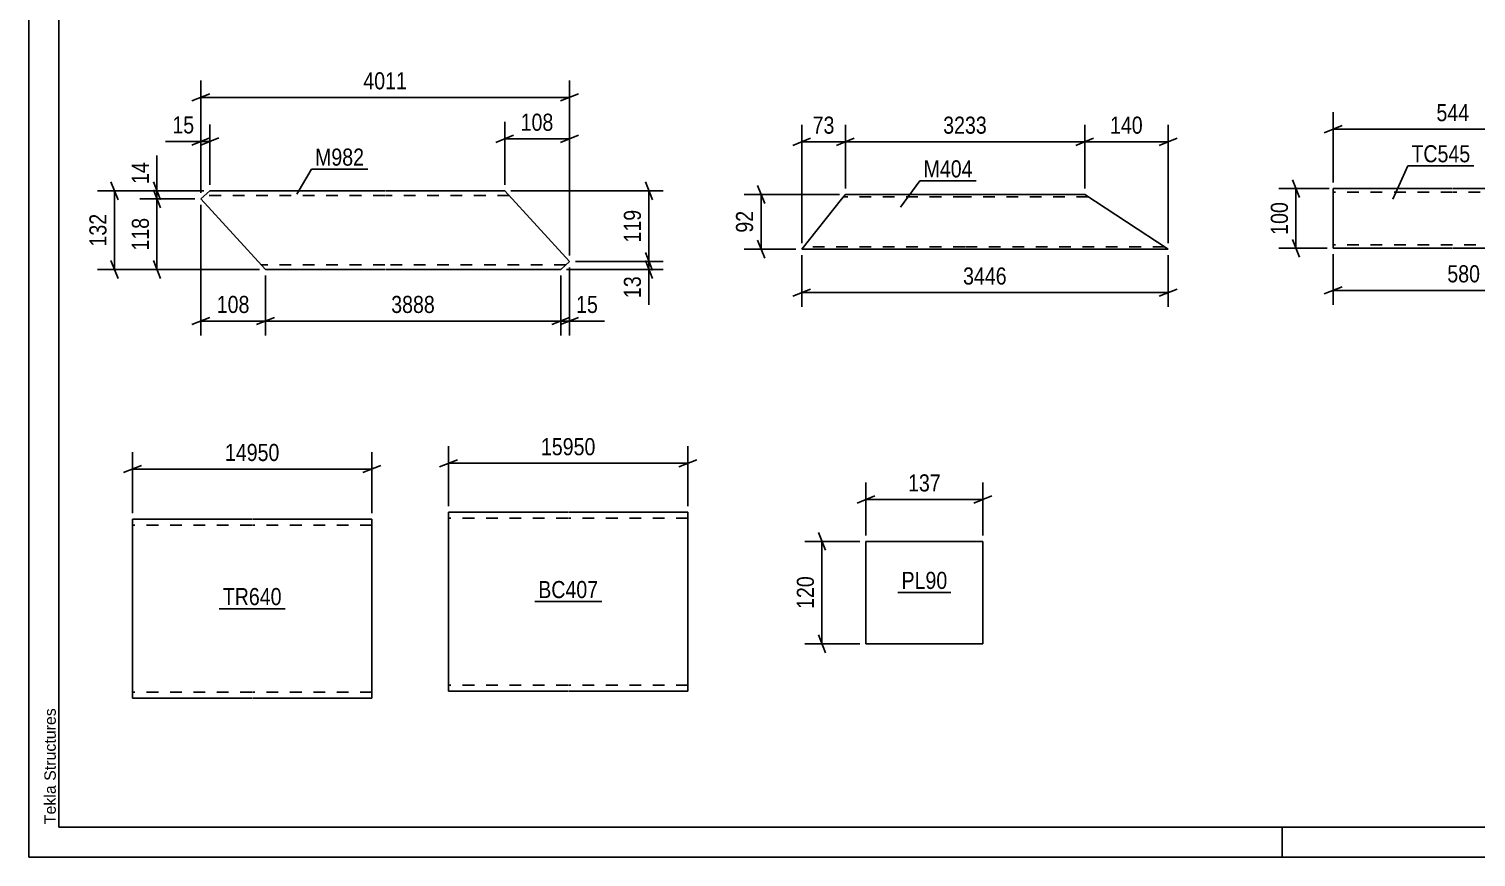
# Model space of a CAD drawing. Header units: millimetres. Extents: x 0 to 420, y 0 to 297.
# Drawn here: x 0 to 242.5, y 0 to 138.7 of the extents above; entities that cross this region are included whole.
import ezdxf

# ---------------------------------------------------------------- set-up
doc = ezdxf.new("R2010")
doc.units = ezdxf.units.MM
doc.linetypes.add('DXK_LINE_DOT2', pattern=[3.9198, 1.9599, -1.9599])
doc.styles.add('Arial', font='ARIAL.TTF', dxfattribs={"height": 0.2})
doc.styles.add('Arial Narrow', font='ARIALN.TTF', dxfattribs={"height": 0.2})

# ---------------------------------------------------------------- blocks, each defined once
blk = doc.blocks.new('Unknown-761549594-1133 - 16866')
at = {"color": 5, "linetype": 'Continuous'}
for p, q in [((0, 297), (0, 0)), ((5, 292), (5, 5)), ((0, 0), (0, 5)), ((5, 5), (415, 5)), ((210, 0), (210, 5)), ((0, 0), (420, 0))]:
    blk.add_line(p, q, dxfattribs=at)
at = {"color": 174, "linetype": 'Continuous', "style": 'Arial'}
blk.add_text('Tekla Structures', height=1.9102, rotation=90, dxfattribs=at).set_placement((4.5, 5.5))
blk = doc.blocks.new('Part-761549594-15569 - 15568')
at = {"color": 2, "linetype": 'Continuous'}
for p, q in [((218.53, 110.77), (218.53, 111.97)), ((218.53, 111.97), (238.53, 111.97)), ((238.63, 111.97), (258.63, 111.97)), ((258.63, 111.97), (261.83, 103.17)), ((218.53, 101.97), (218.53, 110.77)), ((238.53, 101.97), (218.53, 101.97)), ((262.27, 101.97), (238.63, 101.97)), ((261.83, 103.17), (262.27, 101.97))]:
    blk.add_line(p, q, dxfattribs=at)
at = {"color": 7, "linetype": 'DXK_LINE_DOT2'}
for p, q in [((218.53, 111.97), (218.53, 111.88)), ((218.53, 111.88), (218.53, 111.62)), ((238.53, 111.37), (218.53, 111.37)), ((258.85, 111.37), (238.63, 111.37)), ((218.53, 102.71), (218.53, 102.61)), ((218.53, 102.61), (218.53, 102.71)), ((218.53, 102.61), (218.53, 102.57)), ((218.53, 102.57), (218.53, 102.61)), ((238.53, 102.57), (218.53, 102.57)), ((262.05, 102.57), (238.63, 102.57))]:
    blk.add_line(p, q, dxfattribs=at)
blk = doc.blocks.new('Part-761549594-9192 - 9191')
at = {"color": 2, "linetype": 'Continuous'}
for p, q in [((136.16, 110.19), (129.48, 101.84)), ((136.16, 110.19), (136.8, 110.99)), ((156.8, 110.99), (136.8, 110.99)), ((176.9, 110.99), (156.9, 110.99)), ((190.87, 101.84), (176.9, 110.99)), ((129.48, 101.84), (156.8, 101.84)), ((156.9, 101.84), (190.87, 101.84))]:
    blk.add_line(p, q, dxfattribs=at)
at = {"color": 7, "linetype": 'DXK_LINE_DOT2'}
for p, q in [((156.8, 110.59), (136.48, 110.59)), ((136.75, 110.93), (136.61, 110.76)), ((136.8, 110.99), (136.75, 110.93)), ((177.51, 110.59), (156.9, 110.59)), ((156.8, 102.24), (129.8, 102.24)), ((190.26, 102.24), (156.9, 102.24))]:
    blk.add_line(p, q, dxfattribs=at)
blk = doc.blocks.new('Part-761549594-7285 - 7284')
at = {"color": 2, "linetype": 'Continuous'}
for p, q in [((30.31, 111.61), (28.81, 110.24)), ((30.31, 111.61), (59.62, 111.61)), ((59.72, 111.61), (79.72, 111.61)), ((79.72, 111.61), (90.56, 99.75)), ((28.81, 110.24), (39.62, 98.41)), ((90.56, 99.75), (89.1, 98.41)), ((39.62, 98.41), (59.62, 98.41)), ((59.72, 98.41), (89.1, 98.41))]:
    blk.add_line(p, q, dxfattribs=at)
at = {"color": 7, "linetype": 'DXK_LINE_DOT2'}
for p, q in [((59.62, 110.81), (29.44, 110.81)), ((80.45, 110.81), (59.72, 110.81)), ((59.62, 99.21), (38.89, 99.21)), ((89.97, 99.21), (59.72, 99.21))]:
    blk.add_line(p, q, dxfattribs=at)
blk = doc.blocks.new('Part-761549594-7345 - 7344')
at = {"color": 2, "linetype": 'Continuous'}
for p, q in [((140.25, 52.88), (140.25, 35.73)), ((140.25, 52.88), (159.84, 52.88)), ((159.84, 52.88), (159.84, 35.73)), ((140.25, 35.73), (159.84, 35.73))]:
    blk.add_line(p, q, dxfattribs=at)
blk = doc.blocks.new('Part-761549594-7365 - 7364')
at = {"color": 2, "linetype": 'Continuous'}
for p, q in [((37.36, 56.6), (17.36, 56.6)), ((17.36, 28.6), (17.36, 56.6)), ((57.46, 56.6), (37.46, 56.6)), ((57.46, 56.6), (57.46, 56.44)), ((57.46, 56.44), (57.46, 26.6)), ((17.36, 28.6), (17.36, 26.6)), ((37.36, 26.6), (17.36, 26.6)), ((57.46, 26.6), (37.46, 26.6))]:
    blk.add_line(p, q, dxfattribs=at)
at = {"color": 7, "linetype": 'DXK_LINE_DOT2'}
for p, q in [((37.36, 55.6), (17.36, 55.6)), ((57.46, 55.6), (37.46, 55.6)), ((17.36, 26.75), (17.36, 28.6)), ((17.36, 27.6), (17.36, 27.67)), ((37.36, 27.6), (17.36, 27.6)), ((57.46, 27.6), (37.46, 27.6)), ((57.46, 27.6), (57.46, 27.67))]:
    blk.add_line(p, q, dxfattribs=at)
blk = doc.blocks.new('Part-761549594-7486 - 7485')
at = {"color": 2, "linetype": 'Continuous'}
for p, q in [((90.31, 57.78), (70.31, 57.78)), ((70.31, 29.78), (70.31, 57.78)), ((110.41, 57.78), (90.41, 57.78)), ((110.41, 57.78), (110.41, 55.78)), ((110.41, 55.78), (110.41, 27.78)), ((70.31, 29.78), (70.31, 27.78)), ((90.31, 27.78), (70.31, 27.78)), ((110.41, 27.78), (90.41, 27.78))]:
    blk.add_line(p, q, dxfattribs=at)
at = {"color": 7, "linetype": 'DXK_LINE_DOT2'}
for p, q in [((90.31, 56.78), (70.31, 56.78)), ((110.41, 56.78), (90.41, 56.78)), ((70.31, 27.93), (70.31, 29.78)), ((70.31, 28.78), (70.31, 28.85)), ((90.31, 28.78), (70.31, 28.78)), ((110.41, 28.78), (90.41, 28.78)), ((110.41, 28.78), (110.41, 28.85))]:
    blk.add_line(p, q, dxfattribs=at)
blk = doc.blocks.new('StraightDimension-761549594-16492 - 15568')
at = {"color": 7, "linetype": 'Continuous'}
for p, q in [((218.53, 100.97), (218.53, 92.52)), ((262.27, 100.97), (262.27, 92.52)), ((220.03, 95.52), (217.03, 94.32)), ((218.53, 94.92), (262.27, 94.92)), ((260.77, 94.32), (263.77, 95.52))]:
    blk.add_line(p, q, dxfattribs=at)
at = {"color": 0}
blk.add_wipeout([(243.74, 95.67), (243.74, 99.87), (237.06, 99.87), (237.06, 95.67)], dxfattribs=at)
at = {"color": 3, "style": 'Arial Narrow'}
blk.add_text('580', height=2.863, dxfattribs=at).set_placement((237.66, 96.27))
blk = doc.blocks.new('StraightDimension-761549594-16468 - 15568')
at = {"color": 7, "linetype": 'Continuous'}
for p, q in [((218.53, 112.97), (218.53, 124.77)), ((258.63, 112.97), (258.63, 124.77)), ((220.03, 122.52), (217.03, 121.32)), ((218.53, 121.92), (258.63, 121.92)), ((257.13, 121.32), (260.13, 122.52))]:
    blk.add_line(p, q, dxfattribs=at)
at = {"color": 0}
blk.add_wipeout([(241.92, 122.67), (241.92, 126.87), (235.24, 126.87), (235.24, 122.67)], dxfattribs=at)
at = {"color": 3, "style": 'Arial Narrow'}
blk.add_text('544', height=2.863, dxfattribs=at).set_placement((235.84, 123.27))
blk = doc.blocks.new('StraightDimension-761549594-16503 - 15568')
at = {"color": 7, "linetype": 'Continuous'}
for p, q in [((217.85, 111.97), (209.45, 111.97)), ((211.7, 113.47), (212.9, 110.47)), ((212.3, 101.97), (212.3, 111.97)), ((217.53, 101.97), (209.45, 101.97)), ((212.9, 100.47), (211.7, 103.47))]:
    blk.add_line(p, q, dxfattribs=at)
at = {"color": 0}
blk.add_wipeout([(211.55, 110.31), (207.35, 110.31), (207.35, 103.63), (211.55, 103.63)], dxfattribs=at)
at = {"color": 3, "style": 'Arial Narrow'}
blk.add_text('100', height=2.863, rotation=90.0002, dxfattribs=at).set_placement((210.95, 104.23))
blk = doc.blocks.new('StraightDimension-761549594-16805 - 9191')
at = {"color": 7, "linetype": 'Continuous'}
for p, q in [((129.48, 100.84), (129.48, 92.15)), ((190.87, 100.84), (190.87, 92.15)), ((130.98, 95.15), (127.98, 93.95)), ((189.37, 93.95), (192.37, 95.15)), ((129.48, 94.55), (190.87, 94.55))]:
    blk.add_line(p, q, dxfattribs=at)
at = {"color": 0}
blk.add_wipeout([(164.43, 95.3), (164.43, 99.5), (155.92, 99.5), (155.92, 95.3)], dxfattribs=at)
at = {"color": 3, "style": 'Arial Narrow'}
blk.add_text('3446', height=2.863, dxfattribs=at).set_placement((156.52, 95.9))
blk = doc.blocks.new('StraightDimension-761549594-16766 - 9191')
at = {"color": 7, "linetype": 'Continuous'}
for p, q in [((176.9, 111.99), (176.9, 122.67)), ((190.87, 102.84), (190.87, 122.67)), ((178.4, 120.42), (175.4, 119.22)), ((176.9, 119.82), (190.87, 119.82)), ((189.37, 119.22), (192.37, 120.42))]:
    blk.add_line(p, q, dxfattribs=at)
at = {"color": 0}
blk.add_wipeout([(187.22, 120.57), (187.22, 124.77), (180.54, 124.77), (180.54, 120.57)], dxfattribs=at)
at = {"color": 3, "style": 'Arial Narrow'}
blk.add_text('140', height=2.863, dxfattribs=at).set_placement((181.14, 121.17))
blk = doc.blocks.new('StraightDimension-761549594-16767 - 9191')
at = {"color": 7, "linetype": 'Continuous'}
for p, q in [((136.8, 111.99), (136.8, 122.67)), ((176.9, 111.99), (176.9, 122.67)), ((138.3, 120.42), (135.3, 119.22)), ((136.8, 119.82), (176.9, 119.82)), ((175.4, 119.22), (178.4, 120.42))]:
    blk.add_line(p, q, dxfattribs=at)
at = {"color": 0}
blk.add_wipeout([(161.1, 120.57), (161.1, 124.77), (152.59, 124.77), (152.59, 120.57)], dxfattribs=at)
at = {"color": 3, "style": 'Arial Narrow'}
blk.add_text('3233', height=2.863, dxfattribs=at).set_placement((153.19, 121.17))
blk = doc.blocks.new('StraightDimension-761549594-16816 - 9191')
at = {"color": 7, "linetype": 'Continuous'}
for p, q in [((122.08, 112.49), (123.28, 109.49)), ((135.8, 110.99), (119.83, 110.99)), ((122.68, 101.84), (122.68, 110.99)), ((128.48, 101.84), (119.83, 101.84)), ((123.28, 100.34), (122.08, 103.34))]:
    blk.add_line(p, q, dxfattribs=at)
at = {"color": 0}
blk.add_wipeout([(121.93, 108.85), (117.73, 108.85), (117.73, 103.99), (121.93, 103.99)], dxfattribs=at)
at = {"color": 3, "style": 'Arial Narrow'}
blk.add_text('92', height=2.863, rotation=90.0002, dxfattribs=at).set_placement((121.33, 104.59))
blk = doc.blocks.new('StraightDimension-761549594-16768 - 9191')
at = {"color": 7, "linetype": 'Continuous'}
for p, q in [((129.48, 102.84), (129.48, 122.67)), ((136.8, 111.99), (136.8, 122.67)), ((127.98, 119.22), (130.98, 120.42)), ((129.48, 119.82), (136.8, 119.82)), ((138.3, 120.42), (135.3, 119.22))]:
    blk.add_line(p, q, dxfattribs=at)
at = {"color": 0}
blk.add_wipeout([(135.57, 120.57), (135.57, 124.77), (130.71, 124.77), (130.71, 120.57)], dxfattribs=at)
at = {"color": 3, "style": 'Arial Narrow'}
blk.add_text('73', height=2.863, dxfattribs=at).set_placement((131.31, 121.17))
blk = doc.blocks.new('StraightDimension-761549594-17719 - 7284')
at = {"color": 7, "linetype": 'Continuous'}
for p, q in [((28.81, 109.24), (28.81, 87.39)), ((39.62, 97.41), (39.62, 87.39)), ((27.31, 89.19), (30.31, 90.39)), ((28.81, 89.79), (39.62, 89.79)), ((41.12, 90.39), (38.12, 89.19))]:
    blk.add_line(p, q, dxfattribs=at)
at = {"color": 0}
blk.add_wipeout([(37.55, 90.54), (37.55, 94.74), (30.87, 94.74), (30.87, 90.54)], dxfattribs=at)
at = {"color": 3, "style": 'Arial Narrow'}
blk.add_text('108', height=2.863, dxfattribs=at).set_placement((31.47, 91.14))
blk = doc.blocks.new('StraightDimension-761549594-7583 - 7284')
at = {"color": 7, "linetype": 'Continuous'}
for p, q in [((28.81, 111.24), (28.81, 122.71)), ((30.31, 112.61), (30.31, 122.71)), ((27.31, 119.26), (30.31, 120.46)), ((31.81, 120.46), (28.81, 119.26)), ((28.81, 119.86), (30.31, 119.86))]:
    blk.add_line(p, q, dxfattribs=at)
at = {"color": 0}
blk.add_wipeout([(28.28, 120.61), (28.28, 124.81), (23.43, 124.81), (23.43, 120.61)], dxfattribs=at)
at = {"color": 7, "linetype": 'Continuous'}
blk.add_line((28.81, 119.86), (22.9, 119.86), dxfattribs=at)
blk.add_line((28.81, 119.86), (22.9, 119.86), dxfattribs=at)
at = {"color": 3, "style": 'Arial Narrow'}
blk.add_text('15', height=2.863, dxfattribs=at).set_placement((24.03, 121.21))
blk = doc.blocks.new('StraightDimension-761549594-7603 - 7284')
at = {"color": 7, "linetype": 'Continuous'}
for p, q in [((28.81, 111.24), (28.81, 130.1)), ((90.56, 100.75), (90.56, 130.1)), ((30.31, 127.85), (27.31, 126.65)), ((28.81, 127.25), (90.56, 127.25)), ((89.06, 126.65), (92.06, 127.85))]:
    blk.add_line(p, q, dxfattribs=at)
at = {"color": 0}
blk.add_wipeout([(63.94, 128), (63.94, 132.2), (55.43, 132.2), (55.43, 128)], dxfattribs=at)
at = {"color": 3, "style": 'Arial Narrow'}
blk.add_text('4011', height=2.863, dxfattribs=at).set_placement((56.03, 128.6))
blk = doc.blocks.new('StraightDimension-761549594-7579 - 7284')
at = {"color": 7, "linetype": 'Continuous'}
for p, q in [((79.72, 112.61), (79.72, 123.16)), ((90.56, 100.75), (90.56, 123.16)), ((78.22, 119.71), (81.22, 120.91)), ((79.72, 120.31), (90.56, 120.31)), ((92.06, 120.91), (89.06, 119.71))]:
    blk.add_line(p, q, dxfattribs=at)
at = {"color": 0}
blk.add_wipeout([(88.48, 121.06), (88.48, 125.26), (81.79, 125.26), (81.79, 121.06)], dxfattribs=at)
at = {"color": 3, "style": 'Arial Narrow'}
blk.add_text('108', height=2.863, dxfattribs=at).set_placement((82.39, 121.66))
blk = doc.blocks.new('StraightDimension-761549594-15147 - 7284')
at = {"color": 7, "linetype": 'Continuous'}
for p, q in [((29.31, 111.61), (18.6, 111.61)), ((20.85, 113.11), (22.05, 110.11)), ((22.05, 108.74), (20.85, 111.74)), ((21.45, 110.24), (21.45, 111.61)), ((27.81, 110.24), (18.6, 110.24))]:
    blk.add_line(p, q, dxfattribs=at)
at = {"color": 0}
blk.add_wipeout([(20.7, 117), (16.5, 117), (16.5, 112.14), (20.7, 112.14)], dxfattribs=at)
at = {"color": 7, "linetype": 'Continuous'}
blk.add_line((21.45, 111.61), (21.45, 117.52), dxfattribs=at)
blk.add_line((21.45, 111.61), (21.45, 117.52), dxfattribs=at)
at = {"color": 3, "style": 'Arial Narrow'}
blk.add_text('14', height=2.863, rotation=90.0002, dxfattribs=at).set_placement((20.1, 112.74))
blk = doc.blocks.new('StraightDimension-761549594-15180 - 7284')
at = {"color": 7, "linetype": 'Continuous'}
for p, q in [((80.72, 111.61), (106.29, 111.61)), ((103.29, 113.11), (104.49, 110.11)), ((103.89, 99.75), (103.89, 111.61)), ((91.56, 99.75), (106.29, 99.75)), ((104.49, 98.25), (103.29, 101.25))]:
    blk.add_line(p, q, dxfattribs=at)
at = {"color": 0}
blk.add_wipeout([(103.14, 109.02), (98.94, 109.02), (98.94, 102.34), (103.14, 102.34)], dxfattribs=at)
at = {"color": 3, "style": 'Arial Narrow'}
blk.add_text('119', height=2.863, rotation=90.0002, dxfattribs=at).set_placement((102.54, 102.94))
blk = doc.blocks.new('StraightDimension-761549594-15148 - 7284')
at = {"color": 7, "linetype": 'Continuous'}
for p, q in [((20.85, 111.74), (22.05, 108.74)), ((27.81, 110.24), (18.6, 110.24)), ((21.45, 98.41), (21.45, 110.24)), ((22.05, 96.91), (20.85, 99.91)), ((38.62, 98.41), (18.6, 98.41))]:
    blk.add_line(p, q, dxfattribs=at)
at = {"color": 0}
blk.add_wipeout([(20.7, 107.67), (16.5, 107.67), (16.5, 100.99), (20.7, 100.99)], dxfattribs=at)
at = {"color": 3, "style": 'Arial Narrow'}
blk.add_text('118', height=2.863, rotation=90.0002, dxfattribs=at).set_placement((20.1, 101.59))
blk = doc.blocks.new('StraightDimension-761549594-15181 - 7284')
at = {"color": 7, "linetype": 'Continuous'}
for p, q in [((91.56, 99.75), (106.29, 99.75)), ((103.29, 101.25), (104.49, 98.25)), ((104.49, 96.91), (103.29, 99.91)), ((103.89, 98.41), (103.89, 99.75)), ((90.1, 98.41), (106.29, 98.41))]:
    blk.add_line(p, q, dxfattribs=at)
at = {"color": 0}
blk.add_wipeout([(103.14, 97.89), (98.94, 97.89), (98.94, 93.03), (103.14, 93.03)], dxfattribs=at)
at = {"color": 7, "linetype": 'Continuous'}
blk.add_line((103.89, 98.41), (103.89, 92.51), dxfattribs=at)
blk.add_line((103.89, 98.41), (103.89, 92.51), dxfattribs=at)
at = {"color": 3, "style": 'Arial Narrow'}
blk.add_text('13', height=2.863, rotation=90.0002, dxfattribs=at).set_placement((102.54, 93.63))
blk = doc.blocks.new('StraightDimension-761549594-17717 - 7284')
at = {"color": 7, "linetype": 'Continuous'}
for p, q in [((89.1, 97.41), (89.1, 87.39)), ((90.56, 98.75), (90.56, 87.39)), ((87.6, 89.19), (90.6, 90.39)), ((92.06, 90.39), (89.06, 89.19)), ((89.1, 89.79), (90.56, 89.79))]:
    blk.add_line(p, q, dxfattribs=at)
at = {"color": 0}
blk.add_wipeout([(95.94, 90.54), (95.94, 94.74), (91.08, 94.74), (91.08, 90.54)], dxfattribs=at)
at = {"color": 7, "linetype": 'Continuous'}
blk.add_line((90.56, 89.79), (96.46, 89.79), dxfattribs=at)
blk.add_line((90.56, 89.79), (96.46, 89.79), dxfattribs=at)
at = {"color": 3, "style": 'Arial Narrow'}
blk.add_text('15', height=2.863, dxfattribs=at).set_placement((91.68, 91.14))
blk = doc.blocks.new('StraightDimension-761549594-17718 - 7284')
at = {"color": 7, "linetype": 'Continuous'}
for p, q in [((39.62, 97.41), (39.62, 87.39)), ((89.1, 97.41), (89.1, 87.39)), ((41.12, 90.39), (38.12, 89.19)), ((39.62, 89.79), (89.1, 89.79)), ((87.6, 89.19), (90.6, 90.39))]:
    blk.add_line(p, q, dxfattribs=at)
at = {"color": 0}
blk.add_wipeout([(68.61, 90.54), (68.61, 94.74), (60.1, 94.74), (60.1, 90.54)], dxfattribs=at)
at = {"color": 3, "style": 'Arial Narrow'}
blk.add_text('3888', height=2.863, dxfattribs=at).set_placement((60.7, 91.14))
blk = doc.blocks.new('StraightDimension-761549594-17760 - 7284')
at = {"color": 7, "linetype": 'Continuous'}
for p, q in [((29.31, 111.61), (11.49, 111.61)), ((14.94, 110.11), (13.74, 113.11)), ((14.34, 98.41), (14.34, 111.61)), ((13.74, 99.91), (14.94, 96.91)), ((38.62, 98.41), (11.49, 98.41))]:
    blk.add_line(p, q, dxfattribs=at)
at = {"color": 0}
blk.add_wipeout([(13.59, 108.36), (9.39, 108.36), (9.39, 101.67), (13.59, 101.67)], dxfattribs=at)
at = {"color": 3, "style": 'Arial Narrow'}
blk.add_text('132', height=2.863, rotation=90.0002, dxfattribs=at).set_placement((12.99, 102.27))
blk = doc.blocks.new('StraightDimension-761549594-15529 - 7344')
at = {"color": 7, "linetype": 'Continuous'}
for p, q in [((140.25, 53.88), (140.25, 62.74)), ((159.84, 53.88), (159.84, 62.74)), ((141.75, 60.49), (138.75, 59.29)), ((140.25, 59.89), (159.84, 59.89)), ((158.34, 59.29), (161.34, 60.49))]:
    blk.add_line(p, q, dxfattribs=at)
at = {"color": 0}
blk.add_wipeout([(153.39, 60.64), (153.39, 64.84), (146.7, 64.84), (146.7, 60.64)], dxfattribs=at)
at = {"color": 3, "style": 'Arial Narrow'}
blk.add_text('137', height=2.863, dxfattribs=at).set_placement((147.3, 61.24))
blk = doc.blocks.new('StraightDimension-761549594-7697 - 7344')
at = {"color": 7, "linetype": 'Continuous'}
for p, q in [((133.48, 51.38), (132.28, 54.38)), ((139.25, 52.88), (130.03, 52.88)), ((132.88, 35.73), (132.88, 52.88)), ((132.28, 37.23), (133.48, 34.23)), ((139.25, 35.73), (130.03, 35.73))]:
    blk.add_line(p, q, dxfattribs=at)
at = {"color": 0}
blk.add_wipeout([(132.13, 47.65), (127.93, 47.65), (127.93, 40.96), (132.13, 40.96)], dxfattribs=at)
at = {"color": 3, "style": 'Arial Narrow'}
blk.add_text('120', height=2.863, rotation=90.0002, dxfattribs=at).set_placement((131.53, 41.56))
blk = doc.blocks.new('StraightDimension-761549594-7713 - 7364')
at = {"color": 7, "linetype": 'Continuous'}
for p, q in [((18.86, 65.59), (15.86, 64.39)), ((17.36, 57.6), (17.36, 67.84)), ((55.96, 64.39), (58.96, 65.59)), ((57.46, 57.6), (57.46, 67.84)), ((17.36, 64.99), (57.46, 64.99))]:
    blk.add_line(p, q, dxfattribs=at)
at = {"color": 0}
blk.add_wipeout([(42.58, 65.74), (42.58, 69.94), (32.24, 69.94), (32.24, 65.74)], dxfattribs=at)
at = {"color": 3, "style": 'Arial Narrow'}
blk.add_text('14950', height=2.863, dxfattribs=at).set_placement((32.84, 66.34))
blk = doc.blocks.new('StraightDimension-761549594-7873 - 7485')
at = {"color": 7, "linetype": 'Continuous'}
for p, q in [((70.31, 58.78), (70.31, 68.81)), ((110.41, 58.78), (110.41, 68.81)), ((71.81, 66.56), (68.81, 65.36)), ((70.31, 65.96), (110.41, 65.96)), ((108.91, 65.36), (111.91, 66.56))]:
    blk.add_line(p, q, dxfattribs=at)
at = {"color": 0}
blk.add_wipeout([(95.53, 66.71), (95.53, 70.91), (85.19, 70.91), (85.19, 66.71)], dxfattribs=at)
at = {"color": 3, "style": 'Arial Narrow'}
blk.add_text('15950', height=2.863, dxfattribs=at).set_placement((85.79, 67.31))
blk = doc.blocks.new('Mark-761549594-16833 - 15568')
at = {"color": 0}
blk.add_wipeout([(241.52, 116.38), (241.52, 119.38), (231.65, 119.38), (231.65, 116.38)], dxfattribs=at)
blk.add_wipeout([(241.52, 116.38), (241.52, 119.38), (231.65, 119.38), (231.65, 116.38)], dxfattribs=at)
at = {"color": 30, "linetype": 'Continuous'}
for p, q in [((228.55, 110.21), (231.05, 115.78)), ((231.05, 115.78), (242.12, 115.78))]:
    blk.add_line(p, q, dxfattribs=at)
at = {"color": 3, "style": 'Arial Narrow'}
blk.add_text('TC545', height=2.863, dxfattribs=at).set_placement((231.65, 116.38))
blk = doc.blocks.new('Mark-761549594-16830 - 9191')
at = {"color": 0}
blk.add_wipeout([(158.12, 113.85), (158.12, 116.85), (149.9, 116.85), (149.9, 113.85)], dxfattribs=at)
blk.add_wipeout([(158.12, 113.85), (158.12, 116.85), (149.9, 116.85), (149.9, 113.85)], dxfattribs=at)
at = {"color": 30, "linetype": 'Continuous'}
for p, q in [((146.05, 108.89), (149.3, 113.25)), ((149.3, 113.25), (158.72, 113.25))]:
    blk.add_line(p, q, dxfattribs=at)
at = {"color": 3, "style": 'Arial Narrow'}
blk.add_text('M404', height=2.863, dxfattribs=at).set_placement((149.9, 113.85))
blk = doc.blocks.new('Mark-761549594-7934 - 7284')
at = {"color": 0}
blk.add_wipeout([(56.17, 115.82), (56.17, 118.82), (47.94, 118.82), (47.94, 115.82)], dxfattribs=at)
blk.add_wipeout([(56.17, 115.82), (56.17, 118.82), (47.94, 118.82), (47.94, 115.82)], dxfattribs=at)
at = {"color": 30, "linetype": 'Continuous'}
for p, q in [((44.91, 111.04), (47.34, 115.22)), ((47.34, 115.22), (56.77, 115.22))]:
    blk.add_line(p, q, dxfattribs=at)
at = {"color": 3, "style": 'Arial Narrow'}
blk.add_text('M982', height=2.863, dxfattribs=at).set_placement((47.94, 115.82))
blk = doc.blocks.new('Mark-761549594-7953 - 7344')
at = {"color": 0}
blk.add_wipeout([(153.88, 44.91), (153.88, 47.91), (146.21, 47.91), (146.21, 44.91)], dxfattribs=at)
blk.add_wipeout([(153.88, 44.91), (153.88, 47.91), (146.21, 47.91), (146.21, 44.91)], dxfattribs=at)
at = {"color": 30, "linetype": 'Continuous'}
blk.add_line((145.61, 44.31), (154.48, 44.31), dxfattribs=at)
at = {"color": 3, "style": 'Arial Narrow'}
blk.add_text('PL90', height=2.863, dxfattribs=at).set_placement((146.21, 44.91))
blk = doc.blocks.new('Mark-761549594-7959 - 7364')
at = {"color": 0}
blk.add_wipeout([(42.34, 42.2), (42.34, 45.2), (32.48, 45.2), (32.48, 42.2)], dxfattribs=at)
blk.add_wipeout([(42.34, 42.2), (42.34, 45.2), (32.48, 45.2), (32.48, 42.2)], dxfattribs=at)
at = {"color": 30, "linetype": 'Continuous'}
blk.add_line((31.88, 41.6), (42.94, 41.6), dxfattribs=at)
at = {"color": 3, "style": 'Arial Narrow'}
blk.add_text('TR640', height=2.863, dxfattribs=at).set_placement((32.48, 42.2))
blk = doc.blocks.new('Mark-761549594-7990 - 7485')
at = {"color": 0}
blk.add_wipeout([(95.39, 43.38), (95.39, 46.38), (85.34, 46.38), (85.34, 43.38)], dxfattribs=at)
blk.add_wipeout([(95.39, 43.38), (95.39, 46.38), (85.34, 46.38), (85.34, 43.38)], dxfattribs=at)
at = {"color": 30, "linetype": 'Continuous'}
blk.add_line((84.74, 42.78), (95.99, 42.78), dxfattribs=at)
at = {"color": 3, "style": 'Arial Narrow'}
blk.add_text('BC407', height=2.863, dxfattribs=at).set_placement((85.34, 43.38))

msp = doc.modelspace()

# ---------------------------------------------------------------- block references
for name in ['Unknown-761549594-1133 - 16866', 'Part-761549594-7285 - 7284', 'Part-761549594-15569 - 15568', 'Part-761549594-9192 - 9191', 'Part-761549594-7365 - 7364', 'Part-761549594-7486 - 7485', 'Part-761549594-7345 - 7344']:
    msp.add_blockref(name, (0, 0))

# ---------------------------------------------------------------- next in the draw order: block references
for name in ['StraightDimension-761549594-16468 - 15568', 'StraightDimension-761549594-7583 - 7284', 'StraightDimension-761549594-16766 - 9191', 'StraightDimension-761549594-17719 - 7284', 'StraightDimension-761549594-16805 - 9191', 'StraightDimension-761549594-16492 - 15568', 'StraightDimension-761549594-7873 - 7485', 'StraightDimension-761549594-7713 - 7364', 'StraightDimension-761549594-15529 - 7344', 'Mark-761549594-7990 - 7485', 'Mark-761549594-7953 - 7344', 'Mark-761549594-7959 - 7364']:
    msp.add_blockref(name, (0, 0))

# ---------------------------------------------------------------- next in the draw order: block references
for name in ['StraightDimension-761549594-7603 - 7284', 'StraightDimension-761549594-16767 - 9191', 'Mark-761549594-16833 - 15568', 'StraightDimension-761549594-16503 - 15568', 'StraightDimension-761549594-7697 - 7344']:
    msp.add_blockref(name, (0, 0))

# ---------------------------------------------------------------- next in the draw order: block references
for name in ['StraightDimension-761549594-7579 - 7284', 'Mark-761549594-7934 - 7284', 'StraightDimension-761549594-15147 - 7284', 'Mark-761549594-16830 - 9191', 'StraightDimension-761549594-16816 - 9191']:
    msp.add_blockref(name, (0, 0))

# ---------------------------------------------------------------- next in the draw order: block references
for name in ['StraightDimension-761549594-16768 - 9191', 'StraightDimension-761549594-15148 - 7284', 'StraightDimension-761549594-15180 - 7284']:
    msp.add_blockref(name, (0, 0))

# ---------------------------------------------------------------- next in the draw order: block references
msp.add_blockref('StraightDimension-761549594-15181 - 7284', (0, 0))

# ---------------------------------------------------------------- next in the draw order: block references
msp.add_blockref('StraightDimension-761549594-17717 - 7284', (0, 0))

# ---------------------------------------------------------------- next in the draw order: block references
msp.add_blockref('StraightDimension-761549594-17718 - 7284', (0, 0))

# ---------------------------------------------------------------- next in the draw order: block references
msp.add_blockref('StraightDimension-761549594-17760 - 7284', (0, 0))

doc.saveas('drawing.dxf')
